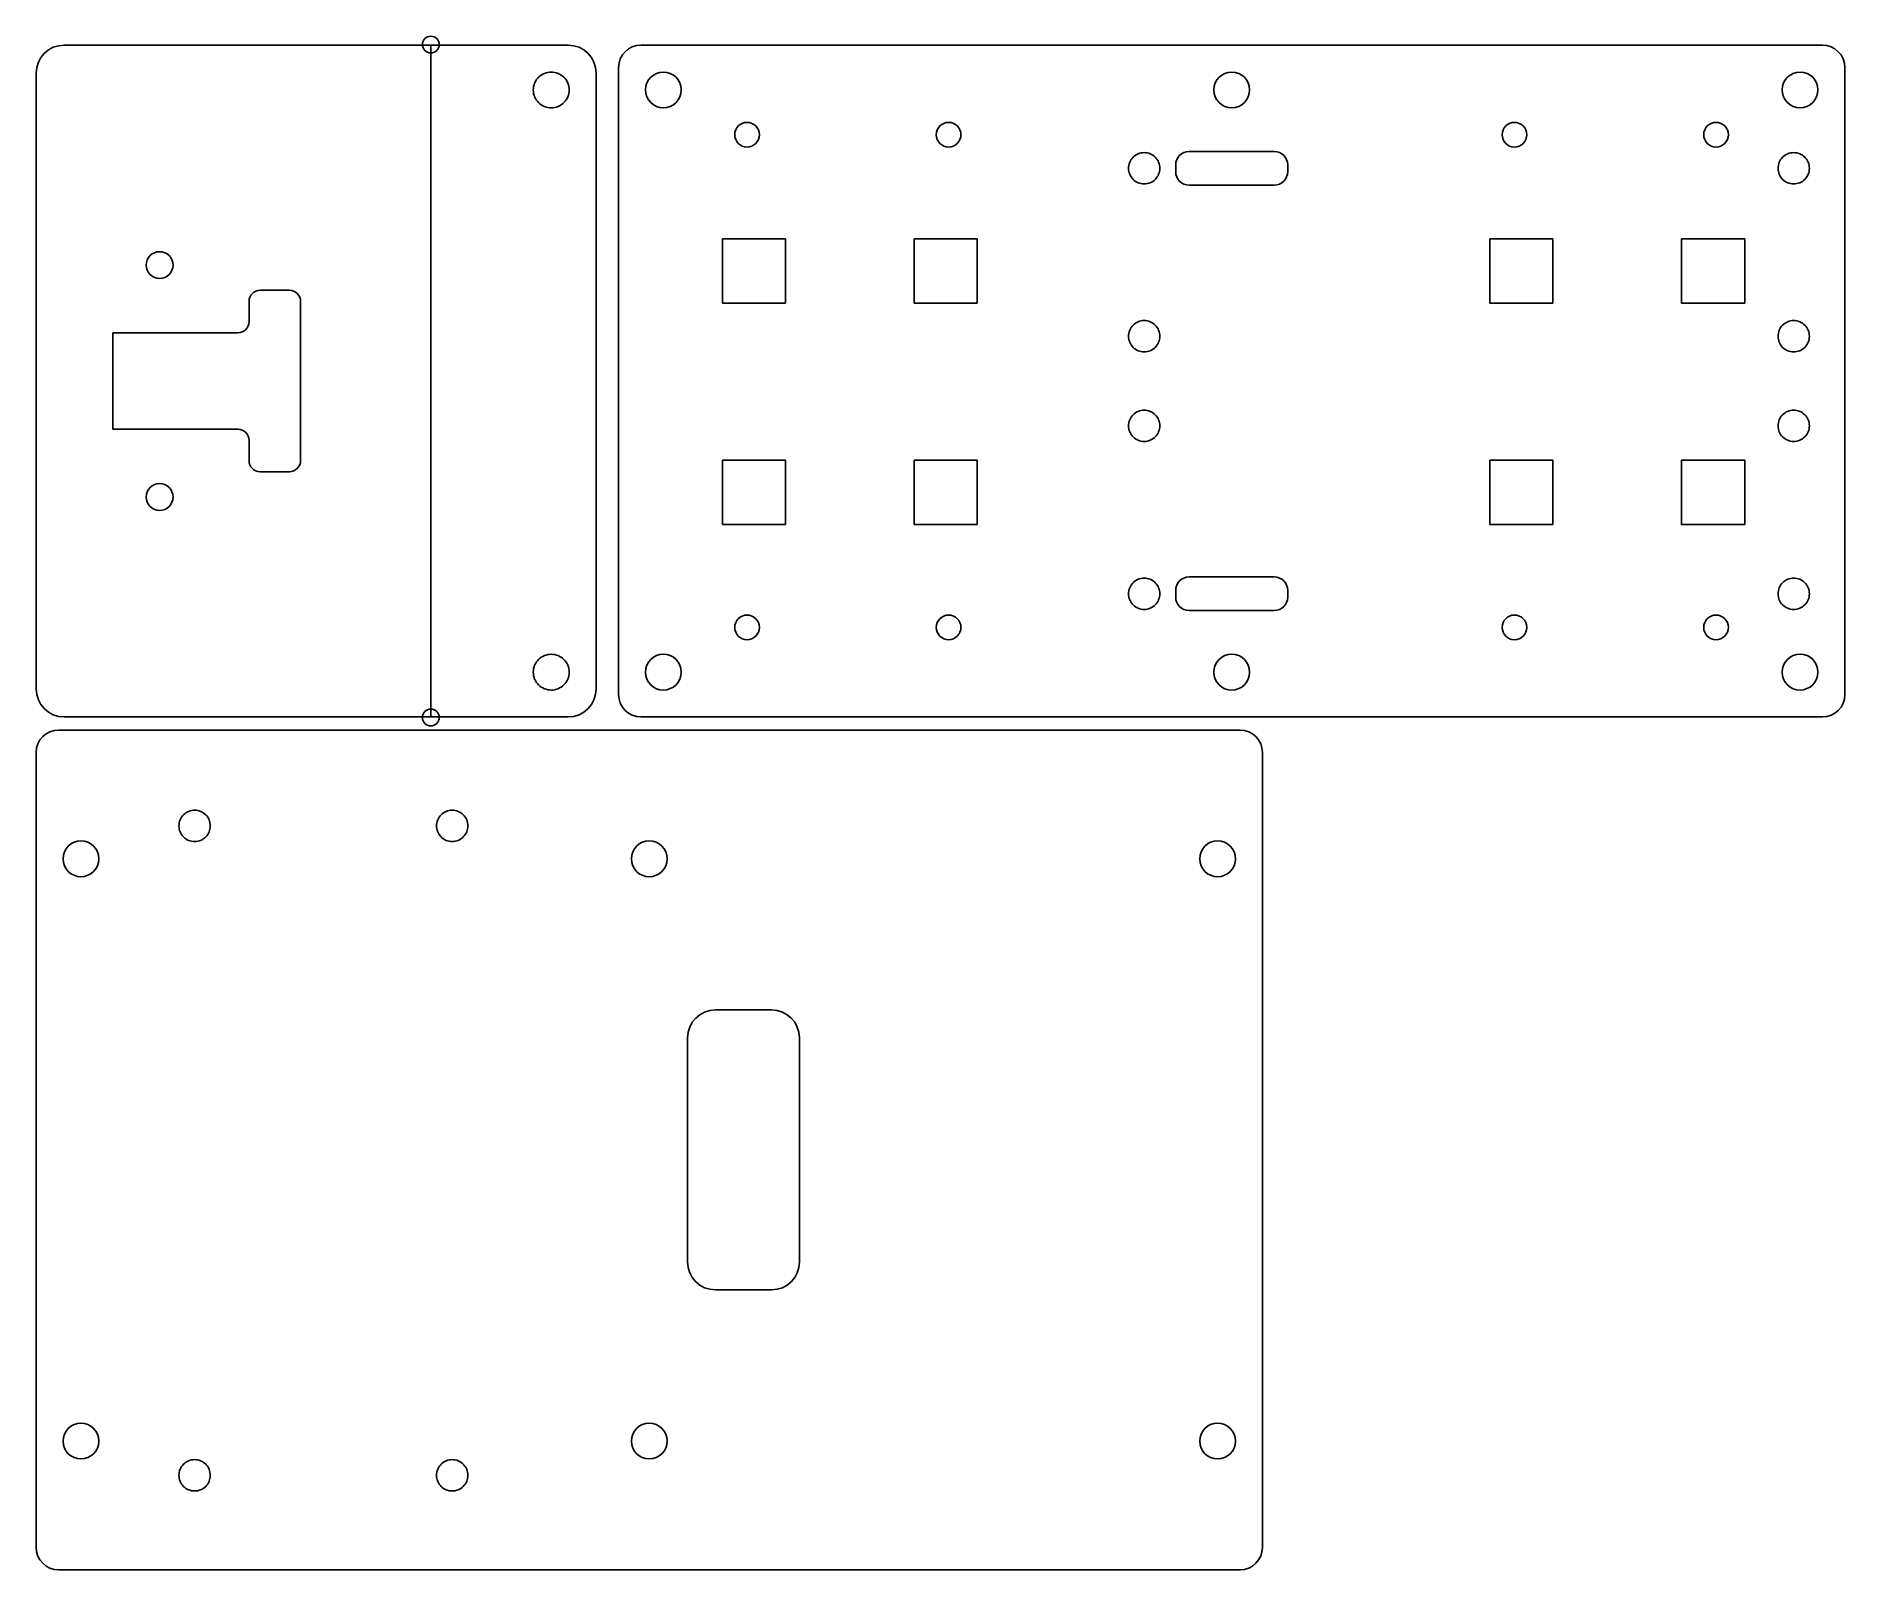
# Model space of a CAD drawing. Extents: x 24 to 186, y 79 to 216.
import ezdxf

# ---------------------------------------------------------------- set-up
doc = ezdxf.new("R2010")
doc.units = 0
doc.layers.add('Layer_1', color=7, linetype='CONTINUOUS')

msp = doc.modelspace()

# ---------------------------------------------------------------- linework, layer by layer
at = {"layer": 'Layer_1', "color": 7}
for p, q in [((71.575402, 215.307783), (26.575559, 215.307783)), ((60.059796, 215.357706), (60.059796, 215.357706)), ((78.075607, 215.307783), (183.57546, 215.307783)), ((76.076073, 157.30753), (76.076073, 213.306873)), ((185.574996, 213.306873), (185.574996, 157.30753)), ((24.075798, 212.806645), (24.075798, 157.807757)), ((74.07516, 157.807757), (74.07516, 212.806645)), ((88.647916, 207.308271), (88.647916, 207.308271)), ((106.647852, 207.308271), (106.647852, 207.308271)), ((157.175005, 207.308271), (157.175005, 207.308271)), ((175.174941, 207.308271), (175.174941, 207.308271)), ((127.024903, 205.807591), (134.624786, 205.807591)), ((125.824635, 204.007868), (125.824635, 204.607317)), ((135.825061, 204.607317), (135.825061, 204.007868)), ((134.624786, 202.8076), (127.024903, 202.8076)), ((90.987826, 197.999622), (85.343382, 197.999622)), ((85.343382, 197.999622), (85.343382, 192.262849)), ((90.987826, 192.262849), (90.987826, 197.999622)), ((108.109952, 197.999622), (102.465508, 197.999622)), ((102.465508, 197.999622), (102.465508, 192.262849)), ((108.109952, 192.262849), (108.109952, 197.999622)), ((159.514915, 197.999622), (153.870471, 197.999622)), ((153.870471, 197.999622), (153.870471, 192.262849)), ((159.514915, 192.262849), (159.514915, 197.999622)), ((176.637041, 197.999622), (170.992597, 197.999622)), ((170.992597, 197.999622), (170.992597, 192.262849)), ((176.637041, 192.262849), (176.637041, 197.999622)), ((33.890187, 195.662469), (33.890187, 195.662469)), ((43.080325, 192.414433), (43.080325, 190.613336)), ((46.681139, 193.413511), (44.08078, 193.413511)), ((47.680217, 178.201347), (47.680217, 192.414433)), ((85.343382, 192.262849), (90.987826, 192.262849)), ((102.465508, 192.262849), (108.109952, 192.262849)), ((153.870471, 192.262849), (159.514915, 192.262849)), ((170.992597, 192.262849), (176.637041, 192.262849)), ((42.081247, 189.614258), (30.906734, 189.614258)), ((30.906734, 189.614258), (30.906734, 181.001519)), ((30.906734, 181.001519), (42.081247, 181.001519)), ((43.080325, 180.001064), (43.080325, 178.201347)), ((43.080325, 180.001064), (43.080325, 180.001064)), ((90.987826, 178.231663), (85.343382, 178.231663)), ((85.343382, 178.231663), (85.343382, 172.49351)), ((90.987826, 172.49351), (90.987826, 178.231663)), ((108.109952, 178.231663), (102.465508, 178.231663)), ((102.465508, 178.231663), (102.465508, 172.49351)), ((108.109952, 172.49351), (108.109952, 178.231663)), ((159.514915, 178.231663), (153.870471, 178.231663)), ((153.870471, 178.231663), (153.870471, 172.49351)), ((159.514915, 172.49351), (159.514915, 178.231663)), ((176.637041, 178.231663), (170.992597, 178.231663)), ((170.992597, 178.231663), (170.992597, 172.49351)), ((176.637041, 172.49351), (176.637041, 178.231663)), ((44.08078, 177.200889), (46.681139, 177.200889)), ((33.890187, 174.95331), (33.890187, 174.95331)), ((85.343382, 172.49351), (90.987826, 172.49351)), ((102.465508, 172.49351), (108.109952, 172.49351)), ((153.870471, 172.49351), (159.514915, 172.49351)), ((170.992597, 172.49351), (176.637041, 172.49351)), ((125.824635, 166.008463), (125.824635, 166.607909)), ((127.024903, 167.80818), (134.624786, 167.80818)), ((135.825061, 166.607909), (135.825061, 166.008463)), ((134.624786, 164.808192), (127.024903, 164.808192)), ((88.647916, 163.307509), (88.647916, 163.307509)), ((106.647852, 163.307509), (106.647852, 163.307509)), ((157.175005, 163.307509), (157.175005, 163.307509)), ((175.174941, 163.307509), (175.174941, 163.307509)), ((26.575559, 155.307997), (71.575402, 155.307997)), ((60.059796, 155.258074), (60.059796, 155.258074)), ((183.57546, 155.307997), (78.075607, 155.307997)), ((26.070698, 154.138281), (131.569172, 154.138281)), ((24.071168, 81.13808), (24.071168, 152.138748)), ((133.570099, 152.138748), (133.570099, 81.13808)), ((84.733802, 129.137911), (89.73332, 129.137911)), ((82.232658, 106.638678), (82.232658, 126.638147)), ((92.233084, 126.638147), (92.233084, 106.638678)), ((89.73332, 104.138918), (84.733802, 104.138918)), ((131.569172, 79.138544), (26.070698, 79.138544))]:
    msp.add_line(p, q, dxfattribs=at)
at = {"layer": 'Layer_1', "color": 1}
msp.add_line((59.309796, 155.258077), (59.309796, 215.357703), dxfattribs=at)
at = {"layer": 'Layer_1', "color": 7}
for points in [[(26.575559, 215.307783), (25.19063, 215.307783), (24.075798, 214.192952), (24.075798, 212.806645)], [(58.559796, 215.357706), (58.559796, 215.771919), (58.895582, 216.107706), (59.309796, 216.107706)], [(59.309796, 214.607706), (58.895582, 214.607706), (58.559796, 214.943492), (58.559796, 215.357706)], [(59.309796, 216.107706), (59.724009, 216.107706), (60.059796, 215.771919), (60.059796, 215.357706)], [(60.059796, 215.357706), (60.059796, 214.943492), (59.724009, 214.607706), (59.309796, 214.607706)], [(74.07516, 212.806645), (74.07516, 214.192952), (72.960329, 215.307783), (71.575402, 215.307783)], [(76.076073, 213.306873), (76.076073, 214.414815), (76.967664, 215.307783), (78.075607, 215.307783)], [(183.57546, 215.307783), (184.683406, 215.307783), (185.574996, 214.414815), (185.574996, 213.306873)], [(68.462412, 211.30734), (68.462412, 211.731774), (68.630532, 212.138295), (68.930943, 212.438709)], [(68.930943, 212.438709), (69.231358, 212.739121), (69.637879, 212.907244), (70.062313, 212.907244)], [(70.062313, 212.907244), (70.48675, 212.907244), (70.893271, 212.739121), (71.193685, 212.438709)], [(71.193685, 212.438709), (71.494097, 212.138295), (71.662217, 211.731774), (71.662217, 211.30734)], [(78.475239, 211.30734), (78.475239, 212.190662), (79.191818, 212.907244), (80.075143, 212.907244)], [(80.075143, 212.907244), (80.958461, 212.907244), (81.675043, 212.190662), (81.675043, 211.30734)], [(129.22563, 211.30734), (129.22563, 212.190662), (129.942212, 212.907244), (130.825534, 212.907244)], [(130.825534, 212.907244), (131.708858, 212.907244), (132.425437, 212.190662), (132.425437, 211.30734)], [(179.974649, 211.30734), (179.974649, 212.190662), (180.691228, 212.907244), (181.574553, 212.907244)], [(181.574553, 212.907244), (182.459252, 212.907244), (183.174457, 212.190662), (183.174457, 211.30734)], [(68.930943, 210.17597), (68.630532, 210.476382), (68.462412, 210.8829), (68.462412, 211.30734)], [(70.062313, 209.707436), (69.637879, 209.707436), (69.231358, 209.875559), (68.930943, 210.17597)], [(71.193685, 210.17597), (70.893271, 209.875559), (70.48675, 209.707436), (70.062313, 209.707436)], [(71.662217, 211.30734), (71.662217, 210.8829), (71.494097, 210.476382), (71.193685, 210.17597)], [(80.075143, 209.707436), (79.191818, 209.707436), (78.475239, 210.424015), (78.475239, 211.30734)], [(81.675043, 211.30734), (81.675043, 210.424015), (80.958461, 209.707436), (80.075143, 209.707436)], [(130.825534, 209.707436), (129.940835, 209.707436), (129.22563, 210.424015), (129.22563, 211.30734)], [(132.425437, 211.30734), (132.425437, 210.424015), (131.708858, 209.707436), (130.825534, 209.707436)], [(181.574553, 209.707436), (180.691228, 209.707436), (179.974649, 210.424015), (179.974649, 211.30734)], [(183.174457, 211.30734), (183.174457, 210.424015), (182.457875, 209.707436), (181.574553, 209.707436)], [(86.44719, 207.308271), (86.44719, 207.914608), (86.940525, 208.407947), (87.546863, 208.407947)], [(87.546863, 208.407947), (88.154578, 208.407947), (88.647916, 207.914608), (88.647916, 207.308271)], [(104.447126, 207.308271), (104.447126, 207.914608), (104.940464, 208.407947), (105.546799, 208.407947)], [(105.546799, 208.407947), (106.154516, 208.407947), (106.647852, 207.914608), (106.647852, 207.308271)], [(154.974279, 207.308271), (154.974279, 207.914608), (155.467614, 208.407947), (156.073952, 208.407947)], [(156.073952, 208.407947), (156.681667, 208.407947), (157.175005, 207.914608), (157.175005, 207.308271)], [(172.974214, 207.308271), (172.974214, 207.914608), (173.467553, 208.407947), (174.073888, 208.407947)], [(174.073888, 208.407947), (174.681605, 208.407947), (175.174941, 207.914608), (175.174941, 207.308271)], [(87.546863, 206.20722), (86.940525, 206.20722), (86.44719, 206.700559), (86.44719, 207.308271)], [(88.647916, 207.308271), (88.647916, 206.700559), (88.154578, 206.20722), (87.546863, 206.20722)], [(105.546799, 206.20722), (104.940464, 206.20722), (104.447126, 206.700559), (104.447126, 207.308271)], [(106.647852, 207.308271), (106.647852, 206.700559), (106.154516, 206.20722), (105.546799, 206.20722)], [(156.073952, 206.20722), (155.467614, 206.20722), (154.974279, 206.700559), (154.974279, 207.308271)], [(157.175005, 207.308271), (157.175005, 206.700559), (156.681667, 206.20722), (156.073952, 206.20722)], [(174.073888, 206.20722), (173.467553, 206.20722), (172.974214, 206.700559), (172.974214, 207.308271)], [(175.174941, 207.308271), (175.174941, 206.700559), (174.681605, 206.20722), (174.073888, 206.20722)], [(122.021247, 205.297714), (121.758044, 205.034508), (121.610594, 204.678976), (121.610594, 204.308285)], [(123.010682, 205.706993), (122.638608, 205.706993), (122.283076, 205.55954), (122.021247, 205.297714)], [(124.00011, 205.297714), (123.738284, 205.55954), (123.381372, 205.706993), (123.010682, 205.706993)], [(124.410766, 204.308285), (124.410766, 204.678976), (124.263317, 205.034508), (124.00011, 205.297714)], [(125.824635, 204.607317), (125.824635, 205.272909), (126.36069, 205.807591), (127.024903, 205.807591)], [(134.624786, 205.807591), (135.288999, 205.807591), (135.825061, 205.272909), (135.825061, 204.607317)], [(180.020124, 205.297714), (179.758298, 205.034508), (179.610845, 204.678976), (179.610845, 204.308285)], [(181.010933, 205.706993), (180.638865, 205.706993), (180.28333, 205.55954), (180.020124, 205.297714)], [(182.000364, 205.297714), (181.738538, 205.55954), (181.381626, 205.706993), (181.010933, 205.706993)], [(182.41102, 204.308285), (182.41102, 204.678976), (182.26357, 205.034508), (182.000364, 205.297714)], [(121.610594, 204.308285), (121.610594, 203.936212), (121.758044, 203.58068), (122.01987, 203.317471)], [(124.00011, 203.317471), (124.263317, 203.58068), (124.410766, 203.936212), (124.410766, 204.306905)], [(127.024903, 202.8076), (126.36069, 202.8076), (125.824635, 203.342275), (125.824635, 204.007868)], [(135.825061, 204.007868), (135.825061, 203.342275), (135.288999, 202.8076), (134.624786, 202.8076)], [(179.610845, 204.308285), (179.610845, 203.936212), (179.758298, 203.58068), (180.020124, 203.317471)], [(182.000364, 203.317471), (182.262193, 203.58068), (182.409643, 203.936212), (182.409643, 204.306905)], [(122.021247, 203.317471), (122.283076, 203.055645), (122.639988, 202.908198), (123.010682, 202.908198)], [(123.010682, 202.908198), (123.381372, 202.908198), (123.738284, 203.055645), (124.00011, 203.317471)], [(180.020124, 203.317471), (180.28333, 203.055645), (180.638865, 202.908198), (181.010933, 202.908198)], [(181.010933, 202.908198), (181.381626, 202.908198), (181.738538, 203.055645), (182.000364, 203.317471)], [(33.890187, 195.662469), (33.890187, 196.325308), (34.42762, 196.861364), (35.090458, 196.861364)], [(35.090458, 194.462198), (34.42762, 194.462198), (33.890187, 194.999634), (33.890187, 195.662469)], [(35.090458, 196.861364), (35.753294, 196.861364), (36.28935, 196.325308), (36.28935, 195.662469)], [(36.28935, 195.662469), (36.28935, 194.999634), (35.753294, 194.462198), (35.090458, 194.462198)], [(44.08078, 193.413511), (43.528186, 193.413511), (43.080325, 192.965647), (43.080325, 192.414433)], [(47.680217, 192.414433), (47.680217, 192.965647), (47.23373, 193.413511), (46.681139, 193.413511)], [(43.080325, 190.613336), (43.080325, 190.062122), (42.633841, 189.614258), (42.081247, 189.614258)], [(122.021247, 190.297767), (122.283076, 190.559595), (122.639988, 190.707045), (123.010682, 190.707045)], [(123.010682, 190.707045), (123.381372, 190.707045), (123.738284, 190.559595), (124.00011, 190.297767)], [(180.020124, 190.297767), (180.28333, 190.559595), (180.638865, 190.707045), (181.010933, 190.707045)], [(181.010933, 190.707045), (181.381626, 190.707045), (181.738538, 190.559595), (182.000364, 190.297767)], [(121.610594, 189.306958), (121.610594, 189.679028), (121.758044, 190.034563), (122.01987, 190.297767)], [(122.021247, 188.317526), (121.758044, 188.579355), (121.610594, 188.936267), (121.610594, 189.306958)], [(124.00011, 190.297767), (124.263317, 190.034563), (124.410766, 189.679028), (124.410766, 189.306958)], [(124.410766, 189.306958), (124.410766, 188.936267), (124.263317, 188.580729), (124.00011, 188.317526)], [(179.610845, 189.306958), (179.610845, 189.679028), (179.758298, 190.034563), (180.020124, 190.297767)], [(180.020124, 188.317526), (179.758298, 188.579355), (179.610845, 188.936267), (179.610845, 189.306958)], [(182.000364, 190.297767), (182.262193, 190.034563), (182.409643, 189.679028), (182.409643, 189.306958)], [(182.41102, 189.306958), (182.41102, 188.936267), (182.26357, 188.580729), (182.000364, 188.317526)], [(123.010682, 187.90687), (122.638608, 187.90687), (122.283076, 188.054323), (122.021247, 188.317526)], [(124.00011, 188.317526), (123.738284, 188.055697), (123.381372, 187.908247), (123.010682, 187.908247)], [(181.010933, 187.90687), (180.638865, 187.90687), (180.28333, 188.054323), (180.020124, 188.317526)], [(182.000364, 188.317526), (181.738538, 188.055697), (181.381626, 187.908247), (181.010933, 187.908247)], [(123.010682, 182.707533), (122.638608, 182.707533), (122.283076, 182.560083), (122.021247, 182.298254)], [(124.00011, 182.298254), (123.738284, 182.560083), (123.381372, 182.707533), (123.010682, 182.707533)], [(181.010933, 182.707533), (180.638865, 182.707533), (180.28333, 182.560083), (180.020124, 182.298254)], [(182.000364, 182.298254), (181.738538, 182.560083), (181.381626, 182.707533), (181.010933, 182.707533)], [(42.081247, 181.001519), (42.633841, 181.001519), (43.080325, 180.553658), (43.080325, 180.001064)], [(122.021247, 182.298254), (121.758044, 182.035051), (121.610594, 181.679513), (121.610594, 181.307445)], [(121.610594, 181.307445), (121.610594, 180.936755), (121.758044, 180.579842), (122.01987, 180.318013)], [(124.410766, 181.307445), (124.410766, 181.679513), (124.263317, 182.035051), (124.00011, 182.296874)], [(124.00011, 180.318013), (124.263317, 180.579842), (124.410766, 180.936755), (124.410766, 181.307445)], [(180.020124, 182.298254), (179.758298, 182.035051), (179.610845, 181.679513), (179.610845, 181.307445)], [(179.610845, 181.307445), (179.610845, 180.936755), (179.758298, 180.579842), (180.020124, 180.318013)], [(182.41102, 181.307445), (182.41102, 181.679513), (182.26357, 182.035051), (182.000364, 182.296874)], [(182.000364, 180.318013), (182.262193, 180.579842), (182.409643, 180.936755), (182.409643, 181.307445)], [(122.021247, 180.318013), (122.283076, 180.05481), (122.639988, 179.907357), (123.010682, 179.907357)], [(123.010682, 179.907357), (123.381372, 179.907357), (123.738284, 180.05481), (124.00011, 180.318013)], [(180.020124, 180.318013), (180.28333, 180.05481), (180.638865, 179.907357), (181.010933, 179.907357)], [(181.010933, 179.907357), (181.381626, 179.907357), (181.738538, 180.05481), (182.000364, 180.318013)], [(43.080325, 178.201347), (43.080325, 177.648753), (43.528186, 177.200889), (44.08078, 177.200889)], [(46.681139, 177.200889), (47.23373, 177.200889), (47.680217, 177.648753), (47.680217, 178.201347)], [(33.890187, 174.95331), (33.890187, 175.616143), (34.42762, 176.152205), (35.090458, 176.152205)], [(35.090458, 176.152205), (35.753294, 176.152205), (36.28935, 175.616143), (36.28935, 174.95331)], [(35.090458, 173.753036), (34.42762, 173.753036), (33.890187, 174.290472), (33.890187, 174.95331)], [(36.28935, 174.95331), (36.28935, 174.290472), (35.753294, 173.753036), (35.090458, 173.753036)], [(121.610594, 166.307498), (121.610594, 166.678191), (121.758044, 167.035103), (122.01987, 167.296926)], [(122.021247, 167.296926), (122.283076, 167.560135), (122.639988, 167.707585), (123.010682, 167.707585)], [(123.010682, 167.707585), (123.381372, 167.707585), (123.738284, 167.560135), (124.00011, 167.296926)], [(124.00011, 167.296926), (124.263317, 167.035103), (124.410766, 166.678191), (124.410766, 166.307498)], [(125.824635, 166.607909), (125.824635, 167.272125), (126.36069, 167.80818), (127.024903, 167.80818)], [(134.624786, 167.80818), (135.288999, 167.80818), (135.825061, 167.272125), (135.825061, 166.607909)], [(179.610845, 166.307498), (179.610845, 166.678191), (179.758298, 167.035103), (180.020124, 167.296926)], [(180.020124, 167.296926), (180.28333, 167.560135), (180.638865, 167.707585), (181.010933, 167.707585)], [(181.010933, 167.707585), (181.381626, 167.707585), (181.738538, 167.560135), (182.000364, 167.296926)], [(182.000364, 167.296926), (182.262193, 167.035103), (182.409643, 166.678191), (182.409643, 166.307498)], [(122.021247, 165.318066), (121.758044, 165.579895), (121.610594, 165.936804), (121.610594, 166.307498)], [(123.010682, 164.907413), (122.638608, 164.907413), (122.283076, 165.05486), (122.021247, 165.318066)], [(124.00011, 165.318066), (123.738284, 165.05486), (123.381372, 164.907413), (123.010682, 164.907413)], [(124.410766, 166.307498), (124.410766, 165.935427), (124.263317, 165.579895), (124.00011, 165.318066)], [(127.024903, 164.808192), (126.36069, 164.808192), (125.824635, 165.34287), (125.824635, 166.008463)], [(135.825061, 166.008463), (135.825061, 165.34287), (135.288999, 164.808192), (134.624786, 164.808192)], [(180.020124, 165.318066), (179.758298, 165.579895), (179.610845, 165.936804), (179.610845, 166.307498)], [(181.010933, 164.907413), (180.638865, 164.907413), (180.28333, 165.05486), (180.020124, 165.318066)], [(182.000364, 165.318066), (181.738538, 165.05486), (181.381626, 164.907413), (181.010933, 164.907413)], [(182.41102, 166.307498), (182.41102, 165.935427), (182.26357, 165.579895), (182.000364, 165.318066)], [(86.44719, 163.307509), (86.44719, 163.915224), (86.940525, 164.407182), (87.546863, 164.407182)], [(87.546863, 162.207833), (86.940525, 162.207833), (86.44719, 162.699792), (86.44719, 163.307509)], [(87.546863, 164.407182), (88.154578, 164.407182), (88.647916, 163.915224), (88.647916, 163.307509)], [(88.647916, 163.307509), (88.647916, 162.699792), (88.154578, 162.207833), (87.546863, 162.207833)], [(104.447126, 163.307509), (104.447126, 163.915224), (104.940464, 164.407182), (105.546799, 164.407182)], [(105.546799, 162.207833), (104.940464, 162.207833), (104.447126, 162.699792), (104.447126, 163.307509)], [(105.546799, 164.407182), (106.154516, 164.407182), (106.647852, 163.915224), (106.647852, 163.307509)], [(106.647852, 163.307509), (106.647852, 162.699792), (106.154516, 162.207833), (105.546799, 162.207833)], [(154.974279, 163.307509), (154.974279, 163.915224), (155.467614, 164.407182), (156.073952, 164.407182)], [(156.073952, 162.207833), (155.467614, 162.207833), (154.974279, 162.699792), (154.974279, 163.307509)], [(156.073952, 164.407182), (156.681667, 164.407182), (157.175005, 163.915224), (157.175005, 163.307509)], [(157.175005, 163.307509), (157.175005, 162.699792), (156.681667, 162.207833), (156.073952, 162.207833)], [(172.974214, 163.307509), (172.974214, 163.915224), (173.467553, 164.407182), (174.073888, 164.407182)], [(174.073888, 162.207833), (173.467553, 162.207833), (172.974214, 162.699792), (172.974214, 163.307509)], [(174.073888, 164.407182), (174.681605, 164.407182), (175.174941, 163.915224), (175.174941, 163.307509)], [(175.174941, 163.307509), (175.174941, 162.699792), (174.681605, 162.207833), (174.073888, 162.207833)], [(68.462412, 159.307063), (68.462412, 159.7315), (68.630532, 160.138018), (68.930943, 160.438432)], [(68.930943, 160.438432), (69.231358, 160.738844), (69.637879, 160.906964), (70.062313, 160.906964)], [(70.062313, 160.906964), (70.48675, 160.906964), (70.893271, 160.738844), (71.193685, 160.438432)], [(71.193685, 160.438432), (71.494097, 160.138018), (71.662217, 159.7315), (71.662217, 159.307063)], [(78.475239, 159.307063), (78.475239, 160.191765), (79.191818, 160.906964), (80.075143, 160.906964)], [(80.075143, 160.908344), (80.958461, 160.908344), (81.675043, 160.191765), (81.675043, 159.30844)], [(129.22563, 159.307063), (129.22563, 160.191765), (129.942212, 160.906964), (130.825534, 160.906964)], [(130.825534, 160.908344), (131.708858, 160.908344), (132.425437, 160.191765), (132.425437, 159.30844)], [(179.974649, 159.307063), (179.974649, 160.191765), (180.691228, 160.906964), (181.574553, 160.906964)], [(181.574553, 160.908344), (182.459252, 160.908344), (183.174457, 160.191765), (183.174457, 159.30844)], [(68.930943, 158.17569), (68.630532, 158.476107), (68.462412, 158.882626), (68.462412, 159.307063)], [(71.662217, 159.307063), (71.662217, 158.882626), (71.494097, 158.476107), (71.193685, 158.17569)], [(80.075143, 157.707159), (79.191818, 157.707159), (78.475239, 158.423741), (78.475239, 159.307063)], [(81.675043, 159.307063), (81.675043, 158.423741), (80.958461, 157.708539), (80.075143, 157.708539)], [(130.825534, 157.707159), (129.940835, 157.707159), (129.22563, 158.423741), (129.22563, 159.307063)], [(132.425437, 159.307063), (132.425437, 158.423741), (131.708858, 157.708539), (130.825534, 157.708539)], [(181.574553, 157.707159), (180.691228, 157.707159), (179.974649, 158.423741), (179.974649, 159.307063)], [(183.174457, 159.307063), (183.174457, 158.423741), (182.457875, 157.708539), (181.574553, 157.708539)], [(24.075798, 157.807757), (24.075798, 156.422828), (25.19063, 155.307997), (26.575559, 155.307997)], [(70.062313, 157.707159), (69.637879, 157.707159), (69.231358, 157.876659), (68.930943, 158.17569)], [(71.193685, 158.17569), (70.893271, 157.875279), (70.48675, 157.707159), (70.062313, 157.707159)], [(71.575402, 155.307997), (72.960329, 155.307997), (74.07516, 156.422828), (74.07516, 157.807757)], [(78.075607, 155.307997), (76.967664, 155.307997), (76.076073, 156.199585), (76.076073, 157.30753)], [(185.574996, 157.30753), (185.574996, 156.199585), (184.683406, 155.307997), (183.57546, 155.307997)], [(58.559796, 155.258074), (58.559796, 155.672288), (58.895582, 156.008074), (59.309796, 156.008074)], [(59.309796, 154.508074), (58.895582, 154.508074), (58.559796, 154.843861), (58.559796, 155.258074)], [(59.309796, 156.008074), (59.724009, 156.008074), (60.059796, 155.672288), (60.059796, 155.258074)], [(60.059796, 155.258074), (60.059796, 154.843861), (59.724009, 154.508074), (59.309796, 154.508074)], [(24.071168, 152.138748), (24.071168, 153.246688), (24.962756, 154.138281), (26.070698, 154.138281)], [(131.569172, 154.138281), (132.67712, 154.138281), (133.570099, 153.246688), (133.570099, 152.138748)], [(38.220876, 146.979373), (37.848805, 146.979373), (37.49327, 146.831921), (37.230064, 146.568717)], [(39.210307, 146.568717), (38.947101, 146.831921), (38.591566, 146.979373), (38.220876, 146.979373)], [(61.22033, 146.979373), (60.848263, 146.979373), (60.492727, 146.831921), (60.230901, 146.568717)], [(62.209762, 146.568717), (61.947936, 146.831921), (61.591023, 146.979373), (61.22033, 146.979373)], [(37.230064, 146.568717), (36.968238, 146.306888), (36.820788, 145.949976), (36.820788, 145.579286)], [(36.820788, 145.579286), (36.820788, 145.207215), (36.968238, 144.85168), (37.230064, 144.589854)], [(39.619583, 145.579286), (39.619583, 145.949976), (39.472133, 146.306888), (39.210307, 146.568717)], [(39.210307, 144.589854), (39.472133, 144.85168), (39.619583, 145.208592), (39.619583, 145.579286)], [(60.229521, 146.568717), (59.967695, 146.306888), (59.820246, 145.949976), (59.820246, 145.579286)], [(59.820246, 145.579286), (59.820246, 145.207215), (59.967695, 144.85168), (60.229521, 144.589854)], [(62.620418, 145.579286), (62.620418, 145.949976), (62.472968, 146.306888), (62.209762, 146.568717)], [(62.209762, 144.589854), (62.472968, 144.85168), (62.620418, 145.208592), (62.620418, 145.579286)], [(28.071621, 144.238454), (27.188303, 144.238454), (26.471723, 143.521874), (26.471723, 142.63855)], [(29.671524, 142.63855), (29.671524, 143.521874), (28.954944, 144.238454), (28.071621, 144.238454)], [(37.230064, 144.589854), (37.49327, 144.326648), (37.848805, 144.179198), (38.219496, 144.179198)], [(38.220876, 144.179198), (38.591566, 144.179198), (38.947101, 144.326648), (39.210307, 144.589854)], [(60.229521, 144.589854), (60.492727, 144.326648), (60.84964, 144.179198), (61.220333, 144.179198)], [(61.22033, 144.179198), (61.591023, 144.179198), (61.947936, 144.326648), (62.209762, 144.589854)], [(78.820637, 144.238454), (77.937315, 144.238454), (77.220733, 143.521874), (77.220733, 142.63855)], [(80.420537, 142.63855), (80.420537, 143.521874), (79.703958, 144.238454), (78.820637, 144.238454)], [(127.969752, 142.63855), (127.969752, 143.521874), (128.686331, 144.238454), (129.569656, 144.238454)], [(129.569656, 144.238454), (130.452975, 144.238454), (131.169554, 143.521874), (131.169554, 142.63855)], [(26.471723, 142.63855), (26.471723, 141.753851), (27.188303, 141.038649), (28.071621, 141.038649)], [(28.071621, 141.038649), (28.954944, 141.038649), (29.671524, 141.755231), (29.671524, 142.63855)], [(77.220733, 142.63855), (77.220733, 141.753851), (77.937315, 141.038649), (78.820637, 141.038649)], [(78.820637, 141.038649), (79.703958, 141.038649), (80.420537, 141.755231), (80.420537, 142.63855)], [(129.569656, 141.038649), (128.686331, 141.038649), (127.969752, 141.755231), (127.969752, 142.63855)], [(131.169554, 142.63855), (131.169554, 141.753851), (130.452975, 141.038649), (129.569656, 141.038649)], [(82.232658, 126.638147), (82.232658, 128.023077), (83.34887, 129.137911), (84.733802, 129.137911)], [(89.73332, 129.137911), (91.11825, 129.137911), (92.233084, 128.023077), (92.233084, 126.638147)], [(84.733802, 104.138918), (83.34887, 104.138918), (82.232658, 105.253752), (82.232658, 106.638678)], [(92.233084, 106.638678), (92.233084, 105.253752), (91.11825, 104.138918), (89.73332, 104.138918)], [(28.071621, 92.238177), (27.188303, 92.238177), (26.471723, 91.521597), (26.471723, 90.638276)], [(29.671524, 90.638276), (29.671524, 91.521597), (28.954944, 92.238177), (28.071621, 92.238177)], [(78.820637, 92.238177), (77.937315, 92.238177), (77.220733, 91.521597), (77.220733, 90.638276)], [(80.420537, 90.638276), (80.420537, 91.521597), (79.703958, 92.238177), (78.820637, 92.238177)], [(127.969752, 90.638276), (127.969752, 91.521597), (128.686331, 92.238177), (129.569656, 92.238177)], [(129.569656, 92.238177), (130.452975, 92.238177), (131.169554, 91.521597), (131.169554, 90.638276)], [(26.471723, 90.638276), (26.471723, 89.754954), (27.188303, 89.038372), (28.071621, 89.038372)], [(28.071621, 89.038372), (28.954944, 89.038372), (29.671524, 89.754954), (29.671524, 90.638276)], [(77.220733, 90.638276), (77.220733, 89.754954), (77.937315, 89.038372), (78.820637, 89.038372)], [(78.820637, 89.038372), (79.703958, 89.038372), (80.420537, 89.754954), (80.420537, 90.638276)], [(129.569656, 89.038372), (128.686331, 89.038372), (127.969752, 89.754954), (127.969752, 90.638276)], [(131.169554, 90.638276), (131.169554, 89.754954), (130.452975, 89.038372), (129.569656, 89.038372)], [(38.220876, 88.979117), (37.848805, 88.979117), (37.49327, 88.831667), (37.230064, 88.569841)], [(39.210307, 88.569841), (38.947101, 88.831667), (38.591566, 88.979117), (38.220876, 88.979117)], [(61.22033, 88.979117), (60.848263, 88.979117), (60.492727, 88.831667), (60.230901, 88.569841)], [(62.209762, 88.569841), (61.947936, 88.831667), (61.591023, 88.979117), (61.22033, 88.979117)], [(37.230064, 88.569841), (36.968238, 88.306635), (36.820788, 87.9511), (36.820788, 87.579029)], [(36.820788, 87.579029), (36.820788, 87.208339), (36.968238, 86.851426), (37.230064, 86.5896)], [(39.619583, 87.579029), (39.619583, 87.9511), (39.472133, 88.306635), (39.210307, 88.569841)], [(39.210307, 86.5896), (39.472133, 86.851426), (39.619583, 87.208339), (39.619583, 87.579029)], [(60.229521, 88.569841), (59.967695, 88.306635), (59.820246, 87.9511), (59.820246, 87.579029)], [(59.820246, 87.579029), (59.820246, 87.208339), (59.967695, 86.851426), (60.229521, 86.5896)], [(62.620418, 87.579029), (62.620418, 87.9511), (62.472968, 88.306635), (62.209762, 88.569841)], [(62.209762, 86.5896), (62.472968, 86.851426), (62.620418, 87.208339), (62.620418, 87.579029)], [(37.230064, 86.5896), (37.49327, 86.326394), (37.848805, 86.178942), (38.219496, 86.178942)], [(38.220876, 86.178942), (38.591566, 86.178942), (38.947101, 86.326394), (39.210307, 86.5896)], [(60.229521, 86.5896), (60.492727, 86.326394), (60.84964, 86.178942), (61.220333, 86.178942)], [(61.22033, 86.178942), (61.591023, 86.178942), (61.947936, 86.326394), (62.209762, 86.5896)], [(26.070698, 79.138544), (24.962756, 79.138544), (24.071168, 80.030138), (24.071168, 81.13808)], [(133.570099, 81.13808), (133.570099, 80.030138), (132.67712, 79.138544), (131.569172, 79.138544)]]:
    msp.add_open_spline(points, degree=3, dxfattribs=at)

doc.saveas('drawing.dxf')
